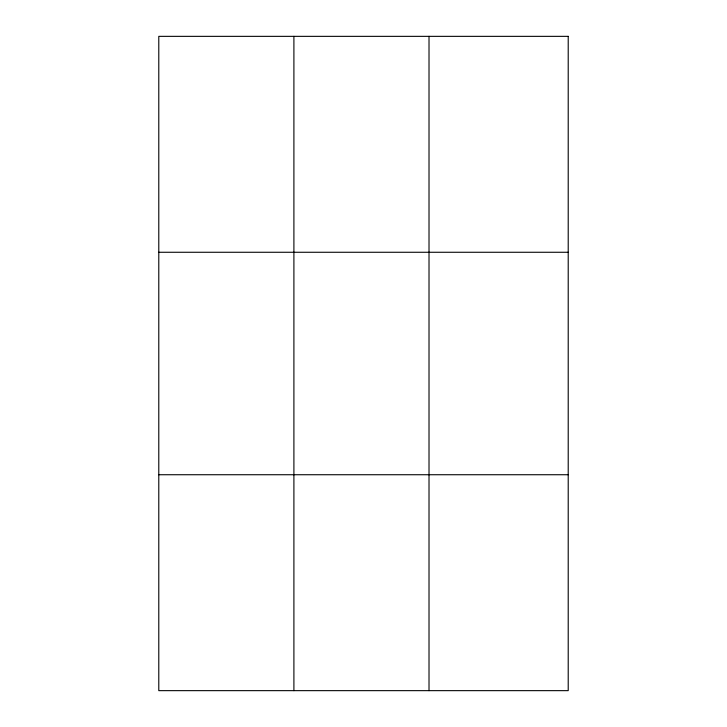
<?xml version="1.0" encoding="UTF-8"?>
<svg xmlns="http://www.w3.org/2000/svg" width="727" height="727" viewBox="0 0 727 727"><rect width="100%" height="100%" fill="white"/><g stroke="black" fill="none" stroke-linecap="round" stroke-linejoin="round"><path stroke-width="1.09" d="M293.899 690.65L293.899 36.35M429.012 690.65L429.012 36.35M158.786 252.269L568.214 252.269M158.786 474.731L568.214 474.731M568.214 36.35L568.214 690.65L158.786 690.65L158.786 36.35L568.214 36.35"/></g></svg>
